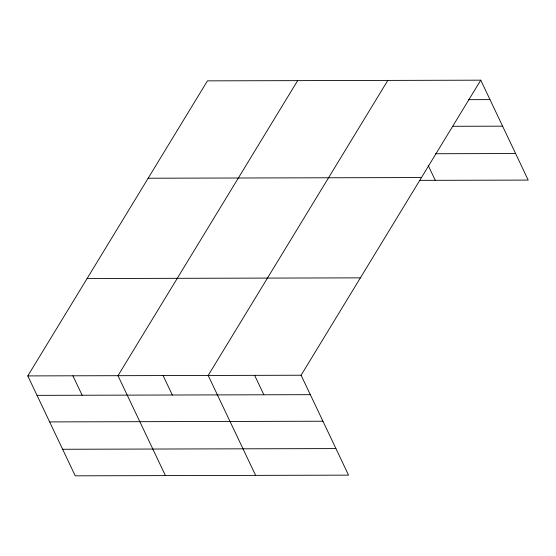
<?xml version="1.0" encoding="UTF-8"?>
<svg xmlns="http://www.w3.org/2000/svg" width="556" height="556" viewBox="0 0 556 556"><rect width="100%" height="100%" fill="white"/><g stroke="black" fill="none" stroke-linecap="round" stroke-linejoin="round"><path stroke-width="0.83" d="M480.759 80.175L301.102 375.23L348.549 475.144L75.241 475.825L27.8 375.912L207.451 80.856L480.759 80.175L528.2 180.088L419.669 180.359M297.641 80.634L117.99 375.689L165.431 475.602M387.831 80.405L208.18 375.46L255.621 475.373M468.479 99.67L489.989 99.614M452.695 126.295L502.596 126.17M435.57 153.734L515.593 153.532M148.167 178.226L421.469 177.545M87.083 278.542L360.392 277.861M27.8 375.912L301.102 375.23M37.03 395.351L310.331 394.67M49.637 421.907L322.946 421.226M62.633 449.269L335.935 448.588M428.231 165.479L435.278 180.318M254.641 375.342L263.871 394.781M163.089 375.571L172.318 395.01M72.899 375.8L82.128 395.24"/></g></svg>
